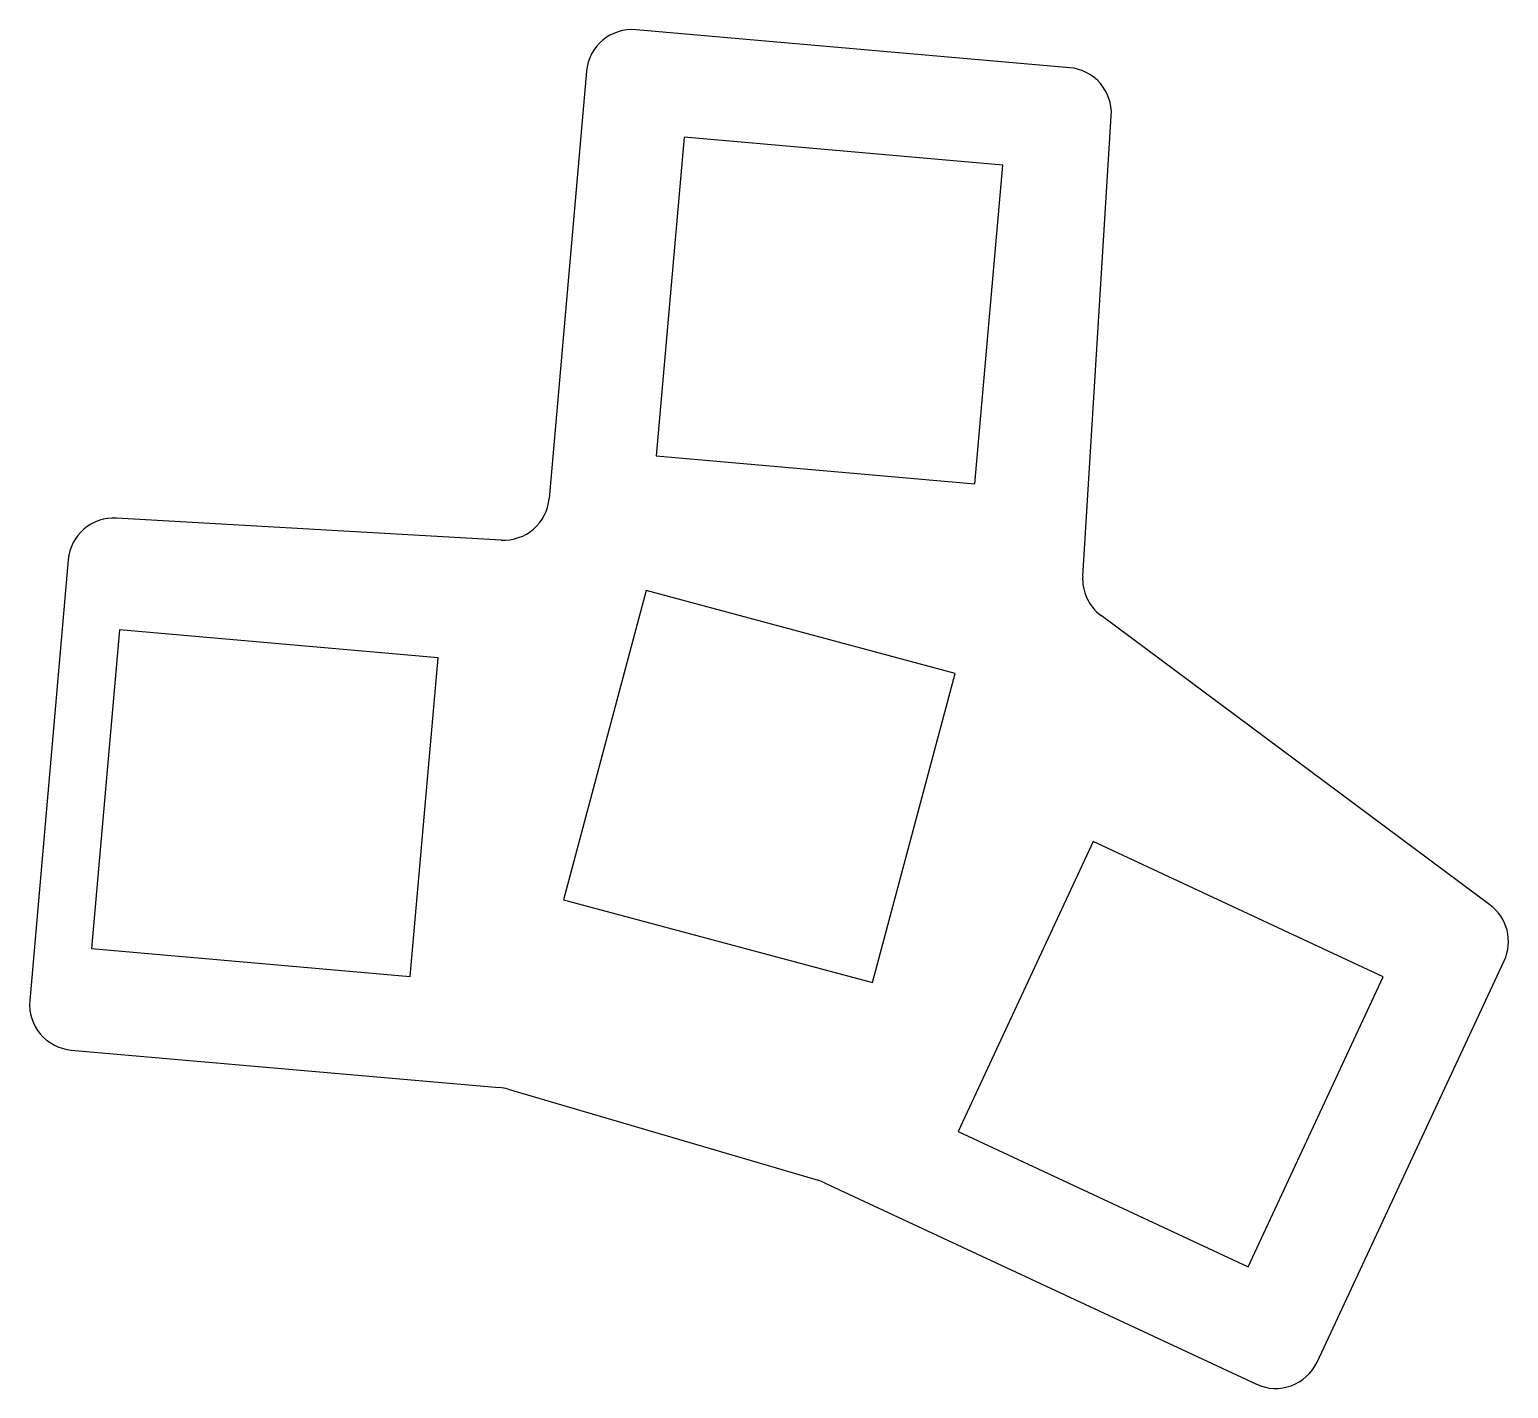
# Model space of a CAD drawing. Header units: millimetres. Extents: x 134.7 to 199.4, y -178.6 to -119.2.
import ezdxf

# ---------------------------------------------------------------- set-up
doc = ezdxf.new("R2010")
doc.units = ezdxf.units.MM

msp = doc.modelspace()

# ---------------------------------------------------------------- linework, layer by layer
for p, q in [((180.219, -120.822), (161.241, -119.161)), ((159.075, -120.979), (157.44, -139.667)), ((180.788, -143.062), (182.04, -122.938)), ((163.34, -123.862), (162.12, -137.809)), ((177.287, -125.082), (163.34, -123.862)), ((176.066, -139.029), (177.287, -125.082)), ((162.12, -137.809), (176.066, -139.029)), ((155.333, -141.49), (138.502, -140.528)), ((136.395, -142.35), (134.708, -161.636)), ((161.686, -143.703), (158.063, -157.226)), ((175.209, -147.326), (161.686, -143.703)), ((198.612, -157.448), (181.591, -144.791)), ((138.637, -145.417), (137.417, -159.363)), ((152.583, -146.637), (138.637, -145.417)), ((151.363, -160.583), (152.583, -146.637)), ((171.586, -160.849), (175.209, -147.326)), ((181.252, -154.68), (175.335, -167.369)), ((193.94, -160.597), (181.252, -154.68)), ((158.063, -157.226), (171.586, -160.849)), ((137.417, -159.363), (151.363, -160.583)), ((191.045, -177.453), (199.231, -159.898)), ((188.023, -173.285), (193.94, -160.597)), ((136.526, -163.803), (155.255, -165.441)), ((155.645, -165.515), (169.21, -169.503)), ((175.335, -167.369), (188.023, -173.285)), ((169.492, -169.609), (188.387, -178.42))]:
    msp.add_line(p, q)
for centre, start, end in [((161.067, -121.154), 85, 175), ((180.044, -122.814), 356.43851, 85), ((155.447, -139.493), 266.72831, 355), ((138.388, -142.524), 86.72831, 175), ((182.784, -143.186), 176.43851, 233.36653), ((197.419, -159.053), 335, 53.36653), ((136.701, -161.81), 175, 265), ((155.081, -167.434), 73.61704, 85), ((168.646, -171.422), 65, 73.61704), ((189.233, -176.608), 245, 335)]:
    msp.add_arc(centre, 2, start, end)

doc.saveas('drawing.dxf')
